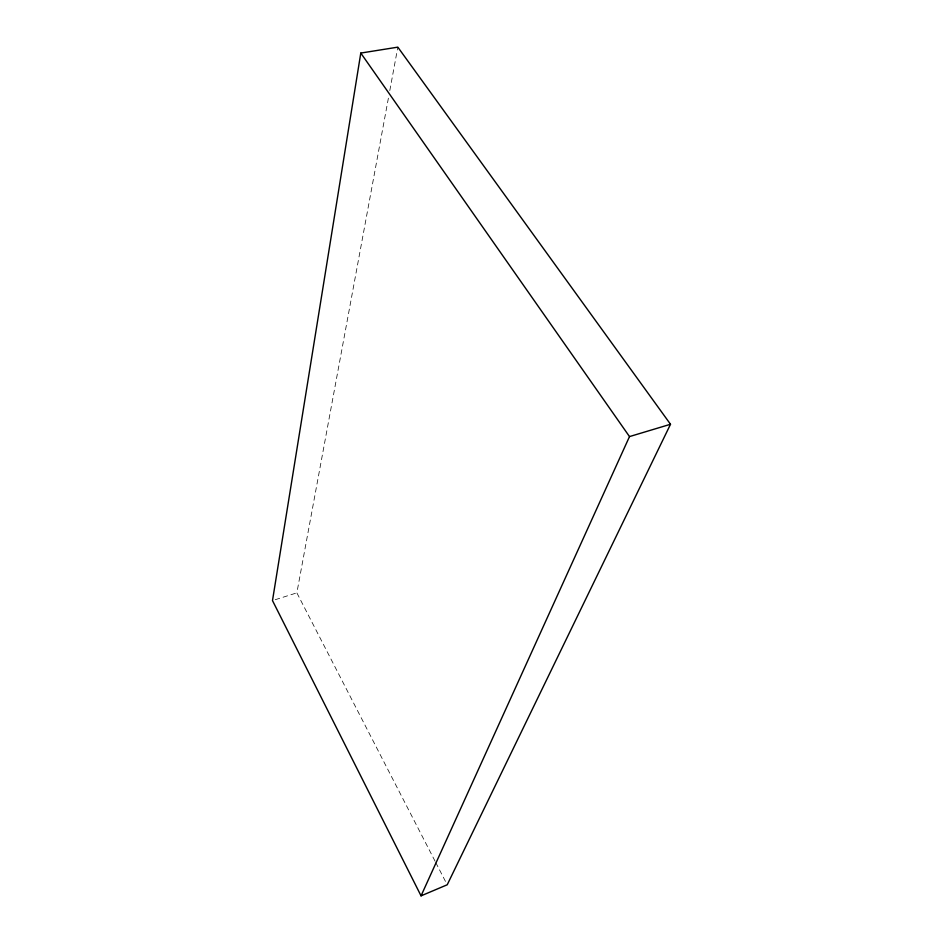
<?xml version="1.0" encoding="UTF-8"?>
<svg xmlns="http://www.w3.org/2000/svg" width="943" height="943" viewBox="0 0 943 943"><rect width="100%" height="100%" fill="white"/><g stroke="black" fill="none" stroke-linecap="round" stroke-linejoin="round"><path stroke-width="0.71" stroke-dasharray="4.71 3.54" d="M435.077 861.218L296.856 592.852L388.728 96.363M389.801 90.575L397.828 47.15M275.191 599.724L296.856 592.852M435.749 862.527L446.534 883.473"/><path stroke-width="1.41" d="M360.792 53.067L272.492 600.585L421.049 895.85L447.218 884.782L670.508 424.267L397.828 47.15L360.792 53.067L629.5 436.585L421.049 895.85M629.5 436.585L670.508 424.267"/></g></svg>
